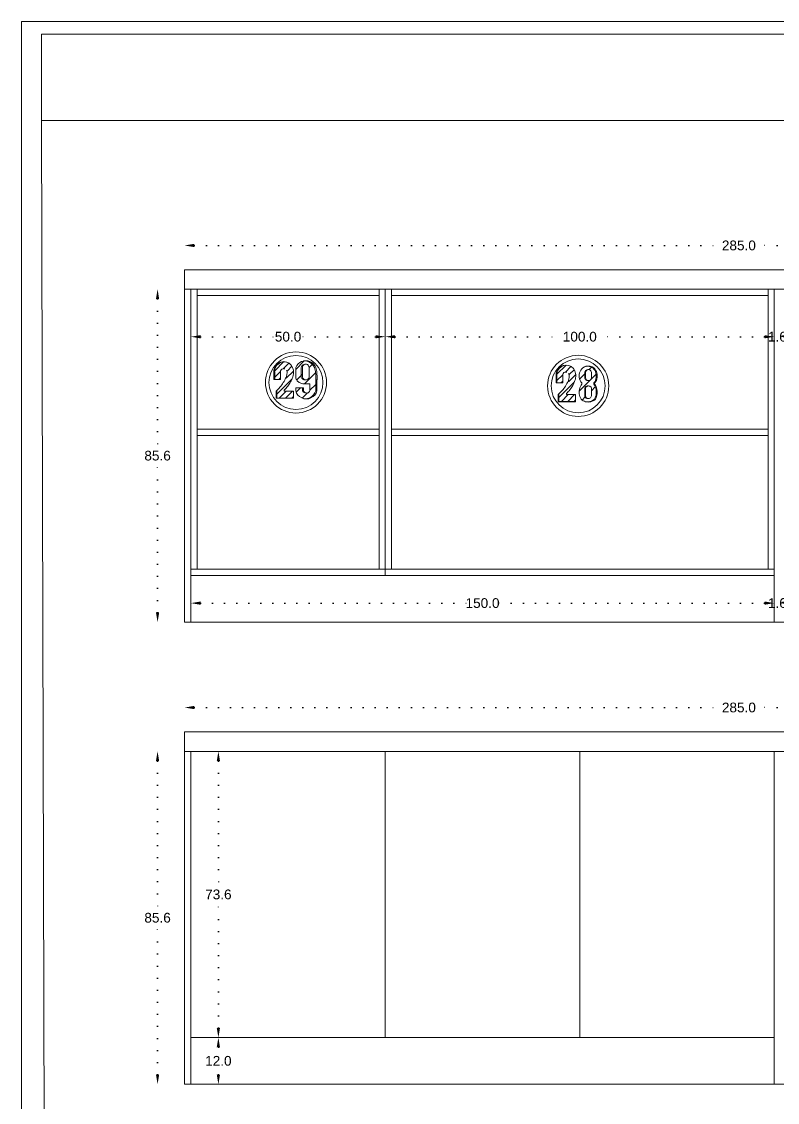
# Model space of a CAD drawing. Header units: inches. Extents: x 104 to 9740, y 936 to 6735.
# Drawn here: x 6470.1 to 6664.4, y 2159.6 to 2437.5 of the extents above; entities that cross this region are included whole.
import ezdxf

# ---------------------------------------------------------------- set-up
doc = ezdxf.new("R2010")
doc.units = ezdxf.units.IN
doc.header["$MEASUREMENT"] = 0
doc.linetypes.add('ACAD_ISO07W100', pattern=[3, 0, -3])
doc.styles.get("Standard").update_dxf_attribs({"font": 'arial.ttf'})
doc.dimstyles.new('Copy of Standard', dxfattribs={"dimtxt": 2.5, "dimasz": 2.5, "dimexe": 0.18, "dimexo": 0.0625, "dimgap": 0.09, "dimtad": 0, "dimtih": 1, "dimtoh": 1, "dimdec": 1, "dimzin": 0, "dimdsep": 46, "dimtxsty": 'Standard', "dimcen": 0.09, "dimse1": 1, "dimse2": 1, "dimadec": 0, "dimazin": 0, "dimtfac": 1, "dimtdec": 1, "dimtix": 1, "dimtofl": 0, "dimtmove": 0, "dimatfit": 3, "dimfxl": 1, "dimtolj": 1, "dimtzin": 0, "dimarcsym": 0})

# ---------------------------------------------------------------- blocks, each defined once
blk = doc.blocks.new('*D685')
at = {"color": 0, "linetype": 'ACAD_ISO07W100', "lineweight": -2, "transparency": 16777216}
for p, q in [((6520.66, 2173.73), (6520.66, 2171.6)), ((6520.66, 2166.73), (6520.66, 2168.87))]:
    blk.add_line(p, q, dxfattribs=at)
at = {"color": 0, "transparency": 16777216}
for points in [[(6520.24, 2173.73), (6521.08, 2173.73), (6520.66, 2176.23)], [(6520.24, 2166.73), (6521.08, 2166.73), (6520.66, 2164.23)]]:
    blk.add_solid(points, dxfattribs=at)
at = {"layer": 'Defpoints', "color": 0, "transparency": 16777216}
for p in [(6513.57, 2176.23), (6520.66, 2176.23), (6511.97, 2164.23)]:
    blk.add_point(p, dxfattribs=at)
at = {"color": 0, "lineweight": 20, "transparency": 16777216, "insert": (6520.66, 2170.23), "char_height": 2.5, "attachment_point": 5}
blk.add_mtext('\\A1;12.0', dxfattribs=at)
blk = doc.blocks.new('*D686')
at = {"color": 0, "linetype": 'ACAD_ISO07W100', "lineweight": -2, "transparency": 16777216}
for p, q in [((6520.66, 2247.33), (6520.66, 2214.4)), ((6520.66, 2178.73), (6520.66, 2211.67))]:
    blk.add_line(p, q, dxfattribs=at)
at = {"color": 0, "transparency": 16777216}
for points in [[(6520.24, 2247.33), (6521.08, 2247.33), (6520.66, 2249.83)], [(6520.24, 2178.73), (6521.08, 2178.73), (6520.66, 2176.23)]]:
    blk.add_solid(points, dxfattribs=at)
at = {"layer": 'Defpoints', "color": 0, "transparency": 16777216}
for p in [(6511.97, 2249.83), (6520.66, 2249.83), (6513.57, 2176.23)]:
    blk.add_point(p, dxfattribs=at)
at = {"color": 0, "lineweight": 20, "transparency": 16777216, "insert": (6520.66, 2213.03), "char_height": 2.5, "attachment_point": 5}
blk.add_mtext('\\A1;73.6', dxfattribs=at)
blk = doc.blocks.new('*D687')
at = {"color": 0, "linetype": 'ACAD_ISO07W100', "lineweight": -2, "transparency": 16777216}
for p, q in [((6505.03, 2247.33), (6505.03, 2208.4)), ((6505.03, 2166.73), (6505.03, 2205.67))]:
    blk.add_line(p, q, dxfattribs=at)
at = {"color": 0, "transparency": 16777216}
for points in [[(6504.61, 2247.33), (6505.44, 2247.33), (6505.03, 2249.83)], [(6504.61, 2166.73), (6505.44, 2166.73), (6505.03, 2164.23)]]:
    blk.add_solid(points, dxfattribs=at)
at = {"layer": 'Defpoints', "color": 0, "transparency": 16777216}
for p in [(6505.03, 2249.83), (6511.97, 2249.83), (6511.97, 2164.23)]:
    blk.add_point(p, dxfattribs=at)
at = {"color": 0, "lineweight": 20, "transparency": 16777216, "insert": (6505.03, 2207.03), "char_height": 2.5, "attachment_point": 5}
blk.add_mtext('\\A1;85.6', dxfattribs=at)
blk = doc.blocks.new('*D688')
at = {"color": 0, "linetype": 'ACAD_ISO07W100', "lineweight": -2, "transparency": 16777216}
for p, q in [((6514.47, 2261.09), (6650.14, 2261.09)), ((6794.47, 2261.09), (6658.79, 2261.09))]:
    blk.add_line(p, q, dxfattribs=at)
at = {"color": 0, "transparency": 16777216}
for points in [[(6514.47, 2261.51), (6514.47, 2260.68), (6511.97, 2261.09)], [(6794.47, 2261.51), (6794.47, 2260.68), (6796.97, 2261.09)]]:
    blk.add_solid(points, dxfattribs=at)
at = {"layer": 'Defpoints', "color": 0, "transparency": 16777216}
for p in [(6796.97, 2261.09), (6511.97, 2254.83), (6796.97, 2254.83)]:
    blk.add_point(p, dxfattribs=at)
at = {"color": 0, "lineweight": 20, "transparency": 16777216, "insert": (6654.47, 2261.09), "char_height": 2.5, "attachment_point": 5}
blk.add_mtext('\\A1;285.0', dxfattribs=at)
blk = doc.blocks.new('*D691')
at = {"color": 0, "linetype": 'ACAD_ISO07W100', "lineweight": -2, "transparency": 16777216}
for p, q in [((6505.03, 2366.15), (6505.03, 2327.21)), ((6505.03, 2285.55), (6505.03, 2324.48))]:
    blk.add_line(p, q, dxfattribs=at)
at = {"color": 0, "transparency": 16777216}
for points in [[(6504.61, 2366.15), (6505.44, 2366.15), (6505.03, 2368.65)], [(6504.61, 2285.55), (6505.44, 2285.55), (6505.03, 2283.05)]]:
    blk.add_solid(points, dxfattribs=at)
at = {"layer": 'Defpoints', "color": 0, "transparency": 16777216}
for p in [(6505.03, 2368.65), (6511.97, 2368.65), (6511.97, 2283.05)]:
    blk.add_point(p, dxfattribs=at)
at = {"color": 0, "lineweight": 20, "transparency": 16777216, "insert": (6505.03, 2325.85), "char_height": 2.5, "attachment_point": 5}
blk.add_mtext('\\A1;85.6', dxfattribs=at)
blk = doc.blocks.new('*D692')
at = {"color": 0, "linetype": 'ACAD_ISO07W100', "lineweight": -2, "transparency": 16777216}
for p, q in [((6514.47, 2379.91), (6650.14, 2379.91)), ((6794.47, 2379.91), (6658.79, 2379.91))]:
    blk.add_line(p, q, dxfattribs=at)
at = {"color": 0, "transparency": 16777216}
for points in [[(6514.47, 2380.32), (6514.47, 2379.49), (6511.97, 2379.91)], [(6794.47, 2380.32), (6794.47, 2379.49), (6796.97, 2379.91)]]:
    blk.add_solid(points, dxfattribs=at)
at = {"layer": 'Defpoints', "color": 0, "transparency": 16777216}
for p in [(6796.97, 2379.91), (6511.97, 2373.65), (6796.97, 2373.65)]:
    blk.add_point(p, dxfattribs=at)
at = {"color": 0, "lineweight": 20, "transparency": 16777216, "insert": (6654.47, 2379.91), "char_height": 2.5, "attachment_point": 5}
blk.add_mtext('\\A1;285.0', dxfattribs=at)
blk = doc.blocks.new('*D695')
at = {"color": 0, "linetype": 'ACAD_ISO07W100', "lineweight": -2, "transparency": 16777216}
for p, q in [((6516.07, 2356.44), (6535.23, 2356.44)), ((6561.07, 2356.44), (6541.9, 2356.44))]:
    blk.add_line(p, q, dxfattribs=at)
at = {"color": 0, "transparency": 16777216}
for points in [[(6516.07, 2356.85), (6516.07, 2356.02), (6513.57, 2356.44)], [(6561.07, 2356.85), (6561.07, 2356.02), (6563.57, 2356.44)]]:
    blk.add_solid(points, dxfattribs=at)
at = {"layer": 'Defpoints', "color": 0, "transparency": 16777216}
for p in [(6513.57, 2368.65), (6563.57, 2368.65), (6563.57, 2356.44)]:
    blk.add_point(p, dxfattribs=at)
at = {"color": 0, "lineweight": 20, "transparency": 16777216, "insert": (6538.57, 2356.44), "char_height": 2.5, "attachment_point": 5}
blk.add_mtext('\\A1;50.0', dxfattribs=at)
blk = doc.blocks.new('*D696')
at = {"color": 0, "linetype": 'ACAD_ISO07W100', "lineweight": -2, "transparency": 16777216}
for p, q in [((6566.07, 2356.44), (6609.38, 2356.44)), ((6661.07, 2356.44), (6617.75, 2356.44))]:
    blk.add_line(p, q, dxfattribs=at)
at = {"color": 0, "transparency": 16777216}
for points in [[(6566.07, 2356.85), (6566.07, 2356.02), (6563.57, 2356.44)], [(6661.07, 2356.85), (6661.07, 2356.02), (6663.57, 2356.44)]]:
    blk.add_solid(points, dxfattribs=at)
at = {"layer": 'Defpoints', "color": 0, "transparency": 16777216}
for p in [(6563.57, 2368.65), (6663.57, 2368.65), (6663.57, 2356.44)]:
    blk.add_point(p, dxfattribs=at)
at = {"color": 0, "lineweight": 20, "transparency": 16777216, "insert": (6613.57, 2356.44), "char_height": 2.5, "attachment_point": 5}
blk.add_mtext('\\A1;100.0', dxfattribs=at)
blk = doc.blocks.new('*D697')
at = {"color": 0, "linetype": 'ACAD_ISO07W100', "lineweight": -2, "transparency": 16777216}
for p, q in [((6661.07, 2356.44), (6658.57, 2356.44)), ((6667.67, 2356.44), (6670.17, 2356.44))]:
    blk.add_line(p, q, dxfattribs=at)
at = {"color": 0, "transparency": 16777216}
for points in [[(6661.07, 2356.85), (6661.07, 2356.02), (6663.57, 2356.44)], [(6667.67, 2356.85), (6667.67, 2356.02), (6665.17, 2356.44)]]:
    blk.add_solid(points, dxfattribs=at)
at = {"layer": 'Defpoints', "color": 0, "transparency": 16777216}
for p in [(6663.57, 2368.65), (6665.17, 2368.65), (6665.17, 2356.44)]:
    blk.add_point(p, dxfattribs=at)
at = {"color": 0, "lineweight": 20, "transparency": 16777216, "insert": (6664.37, 2356.44), "char_height": 2.5, "attachment_point": 5}
blk.add_mtext('\\A1;1.6', dxfattribs=at)
blk = doc.blocks.new('*D700')
at = {"color": 0, "linetype": 'ACAD_ISO07W100', "lineweight": -2, "transparency": 16777216}
for p, q in [((6516.07, 2287.94), (6584.38, 2287.94)), ((6661.07, 2287.94), (6592.75, 2287.94))]:
    blk.add_line(p, q, dxfattribs=at)
at = {"color": 0, "transparency": 16777216}
for points in [[(6516.07, 2288.36), (6516.07, 2287.52), (6513.57, 2287.94)], [(6661.07, 2288.36), (6661.07, 2287.52), (6663.57, 2287.94)]]:
    blk.add_solid(points, dxfattribs=at)
at = {"layer": 'Defpoints', "color": 0, "transparency": 16777216}
for p in [(6663.57, 2287.94), (6513.57, 2283.05), (6663.57, 2283.05)]:
    blk.add_point(p, dxfattribs=at)
at = {"color": 0, "lineweight": 20, "transparency": 16777216, "insert": (6588.57, 2287.94), "char_height": 2.5, "attachment_point": 5}
blk.add_mtext('\\A1;150.0', dxfattribs=at)
blk = doc.blocks.new('*D701')
at = {"color": 0, "linetype": 'ACAD_ISO07W100', "lineweight": -2, "transparency": 16777216}
for p, q in [((6661.07, 2287.94), (6658.57, 2287.94)), ((6667.67, 2287.94), (6670.17, 2287.94))]:
    blk.add_line(p, q, dxfattribs=at)
at = {"color": 0, "transparency": 16777216}
for points in [[(6661.07, 2288.36), (6661.07, 2287.52), (6663.57, 2287.94)], [(6667.67, 2288.36), (6667.67, 2287.52), (6665.17, 2287.94)]]:
    blk.add_solid(points, dxfattribs=at)
at = {"layer": 'Defpoints', "color": 0, "transparency": 16777216}
for p in [(6665.17, 2287.94), (6663.57, 2283.05), (6665.17, 2283.05)]:
    blk.add_point(p, dxfattribs=at)
at = {"color": 0, "lineweight": 20, "transparency": 16777216, "insert": (6664.37, 2287.94), "char_height": 2.5, "attachment_point": 5}
blk.add_mtext('\\A1;1.6', dxfattribs=at)

msp = doc.modelspace()

# ---------------------------------------------------------------- hatches: boundary and pattern name
at = {"lineweight": 20}
h = msp.add_hatch(dxfattribs=at)
h.set_pattern_fill('ANSI31', color=256, scale=9.218651)
h.set_pattern_definition([(45, (5899.7251, 2918.1882), (-0.8148213, 0.8148213), [])])
h.paths.add_polyline_path([(6539.95, 2342.44), (6537.59, 2342.44), (6537.59, 2342.72), (6537.83, 2342.95), (6538.06, 2343.19), (6538.28, 2343.44), (6538.5, 2343.7), (6538.7, 2343.96), (6538.88, 2344.24), (6539.06, 2344.52), (6539.23, 2344.81), (6539.38, 2345.1), (6539.52, 2345.4), (6539.65, 2345.71), (6539.69, 2345.83), (6539.77, 2346.02), (6539.83, 2346.22), (6539.88, 2346.42), (6539.92, 2346.62), (6539.95, 2346.82), (6539.97, 2347.02), (6539.98, 2347.23), (6539.98, 2347.43), (6539.97, 2347.64), (6539.95, 2347.84), (6539.75, 2348.54), (6539.36, 2349.15), (6538.82, 2349.63), (6538.23, 2349.9), (6537.61, 2349.99), (6536.9, 2349.89), (6536.25, 2349.59), (6535.71, 2349.11), (6535.33, 2348.51), (6535.13, 2347.82), (6535.14, 2347.11), (6535.14, 2345.46), (6536.61, 2345.46), (6536.61, 2347.62), (6536.75, 2347.88), (6536.94, 2348.07), (6537.18, 2348.19), (6537.45, 2348.23), (6537.61, 2348.2), (6537.71, 2348.19), (6537.71, 2348.19), (6537.87, 2348.16), (6538.11, 2348.04), (6538.3, 2347.86), (6538.42, 2347.63), (6538.47, 2347.37), (6538.47, 2347.2), (6538.46, 2347.03), (6538.45, 2346.87), (6538.42, 2346.7), (6538.39, 2346.54), (6538.35, 2346.37), (6538.3, 2346.21), (6538.25, 2346.06), (6538.18, 2345.9), (6538.11, 2345.75), (6538.03, 2345.58), (6537.87, 2345.26), (6537.7, 2344.94), (6537.52, 2344.64), (6537.32, 2344.34), (6537.11, 2344.05), (6536.9, 2343.76), (6536.67, 2343.49), (6536.43, 2343.22), (6536.18, 2342.96), (6535.93, 2342.71), (6535.66, 2342.47), (6535.66, 2340.65), (6539.95, 2340.65)])
h = msp.add_hatch(dxfattribs=at)
h.set_pattern_fill('ANSI31', color=256, scale=17)
h.set_pattern_definition([(45, (5588.9258, 3232.631), (-1.502602, 1.502602), [])])
h.paths.add_polyline_path([(6545.68, 2345.35), (6545.69, 2345.48), (6545.7, 2345.8), (6545.7, 2346.11), (6545.69, 2346.43), (6545.68, 2346.75), (6545.65, 2347.12), (6545.61, 2347.47), (6545.56, 2347.81), (6545.49, 2348.15), (6545.4, 2348.49), (6545.14, 2348.97), (6544.8, 2349.39), (6544.37, 2349.74), (6543.89, 2350), (6543.37, 2350.15), (6542.83, 2350.21), (6542.5, 2350.18), (6542.06, 2350.04), (6541.57, 2349.78), (6541.14, 2349.43), (6540.79, 2349.01), (6540.53, 2348.52), (6540.53, 2345.99), (6540.6, 2345.76), (6540.69, 2345.54), (6540.8, 2345.33), (6540.93, 2345.14), (6541.09, 2344.96), (6541.27, 2344.8), (6541.46, 2344.67), (6541.66, 2344.55), (6541.88, 2344.46), (6542.11, 2344.39), (6542.34, 2344.35), (6542.38, 2344.35), (6543.85, 2344.35), (6544.17, 2344.34), (6544.17, 2342.54), (6544.1, 2342.38), (6543.99, 2342.24), (6543.86, 2342.12), (6543.71, 2342.03), (6543.55, 2341.98), (6543.37, 2341.96), (6543.2, 2341.98), (6542.9, 2342.01), (6542.73, 2342.06), (6542.58, 2342.15), (6542.45, 2342.27), (6542.35, 2342.41), (6542.28, 2342.56), (6542.28, 2343.26), (6540.53, 2343.26), (6540.53, 2342.54), (6540.76, 2341.96), (6541.1, 2341.45), (6541.55, 2341.03), (6542.08, 2340.71), (6542.59, 2340.53), (6542.97, 2340.49), (6543.58, 2340.56), (6544.15, 2340.75), (6544.68, 2341.07), (6545.12, 2341.49), (6545.46, 2342), (6545.68, 2342.56)])
h.paths.add_polyline_path([(6543.8, 2345.66), (6543.66, 2345.53), (6543.5, 2345.43), (6543.32, 2345.37), (6543.13, 2345.35), (6542.94, 2345.37), (6542.76, 2345.43), (6542.6, 2345.53), (6542.46, 2345.66), (6542.35, 2345.81), (6542.28, 2345.99), (6542.28, 2348.52), (6542.31, 2348.74), (6542.39, 2348.95), (6542.53, 2349.13), (6542.7, 2349.26), (6542.91, 2349.35), (6543.13, 2349.38), (6543.35, 2349.35), (6543.56, 2349.26), (6543.73, 2349.13), (6543.87, 2348.95), (6543.95, 2348.74), (6543.98, 2348.52), (6543.98, 2345.99), (6543.91, 2345.81)], flags=16)
h = msp.add_hatch(dxfattribs=at)
h.set_pattern_fill('ANSI31', color=256, scale=9.218651)
h.set_pattern_definition([(45, (5972.2777, 2917.3148), (-0.8148213, 0.8148213), [])])
h.paths.add_polyline_path([(6612.5, 2341.57), (6610.15, 2341.57), (6610.15, 2341.85), (6610.39, 2342.08), (6610.62, 2342.32), (6610.84, 2342.57), (6611.05, 2342.82), (6611.25, 2343.09), (6611.44, 2343.36), (6611.61, 2343.64), (6611.78, 2343.93), (6611.93, 2344.23), (6612.07, 2344.53), (6612.2, 2344.84), (6612.25, 2344.96), (6612.32, 2345.15), (6612.38, 2345.34), (6612.43, 2345.54), (6612.48, 2345.74), (6612.51, 2345.95), (6612.53, 2346.15), (6612.54, 2346.36), (6612.54, 2346.56), (6612.52, 2346.77), (6612.5, 2346.97), (6612.3, 2347.67), (6611.92, 2348.28), (6611.37, 2348.75), (6610.78, 2349.03), (6610.16, 2349.11), (6609.45, 2349.01), (6608.8, 2348.71), (6608.27, 2348.24), (6607.88, 2347.64), (6607.69, 2346.95), (6607.69, 2346.23), (6607.69, 2344.58), (6609.17, 2344.58), (6609.17, 2346.75), (6609.31, 2347.01), (6609.5, 2347.2), (6609.74, 2347.32), (6610, 2347.36), (6610.16, 2347.33), (6610.26, 2347.32), (6610.27, 2347.31), (6610.42, 2347.29), (6610.66, 2347.17), (6610.85, 2346.99), (6610.97, 2346.75), (6611.02, 2346.49), (6611.02, 2346.33), (6611.01, 2346.16), (6611, 2345.99), (6610.97, 2345.83), (6610.94, 2345.66), (6610.9, 2345.5), (6610.85, 2345.34), (6610.8, 2345.18), (6610.74, 2345.03), (6610.67, 2344.88), (6610.59, 2344.7), (6610.43, 2344.38), (6610.25, 2344.07), (6610.07, 2343.76), (6609.87, 2343.46), (6609.67, 2343.17), (6609.45, 2342.89), (6609.22, 2342.61), (6608.98, 2342.35), (6608.74, 2342.09), (6608.48, 2341.84), (6608.21, 2341.6), (6608.21, 2339.78), (6612.5, 2339.78)])
h = msp.add_hatch(dxfattribs=at)
h.set_pattern_fill('ANSI31', color=256, scale=17)
h.set_pattern_definition([(45, (5648.5543, 3231.7931), (-1.502602, 1.502602), [])])
h.paths.add_polyline_path([(6617.14, 2344.5), (6617.19, 2344.55), (6617.41, 2344.87), (6617.58, 2345.21), (6617.71, 2345.58), (6617.79, 2345.96), (6617.82, 2346.34), (6617.79, 2346.73), (6617.71, 2347.11), (6617.58, 2347.47), (6617.41, 2347.82), (6617.19, 2348.13), (6616.92, 2348.42), (6616.49, 2348.66), (6616.01, 2348.81), (6615.52, 2348.86), (6615.14, 2348.82), (6614.76, 2348.7), (6614.32, 2348.46), (6614.06, 2348.17), (6613.83, 2347.85), (6613.65, 2347.5), (6613.52, 2347.13), (6613.44, 2346.75), (6613.42, 2346.36), (6613.44, 2345.97), (6613.52, 2345.59), (6613.65, 2345.22), (6613.83, 2344.87), (6614.06, 2344.55), (6614.1, 2344.51), (6614.1, 2344.27), (6613.9, 2343.95), (6613.73, 2343.62), (6613.59, 2343.27), (6613.5, 2342.91), (6613.44, 2342.54), (6613.42, 2342.17), (6613.44, 2341.79), (6613.5, 2341.42), (6613.59, 2341.06), (6613.73, 2340.71), (6613.9, 2340.38), (6614.16, 2340.16), (6614.44, 2339.97), (6614.75, 2339.83), (6615.04, 2339.73), (6615.18, 2339.7), (6615.52, 2339.68), (6615.85, 2339.7), (6616.18, 2339.77), (6616.5, 2339.87), (6616.8, 2340.02), (6617.09, 2340.2), (6617.34, 2340.42), (6617.51, 2340.75), (6617.64, 2341.09), (6617.74, 2341.45), (6617.8, 2341.82), (6617.82, 2342.19), (6617.8, 2342.56), (6617.74, 2342.92), (6617.64, 2343.28), (6617.51, 2343.63), (6617.34, 2343.96), (6617.14, 2344.27)])
h.paths.add_polyline_path([(6616.11, 2343.73), (6616.24, 2343.66), (6616.37, 2343.56), (6616.47, 2343.45), (6616.54, 2343.31), (6616.54, 2341.26), (6616.52, 2341.07), (6616.44, 2340.9), (6616.33, 2340.74), (6616.17, 2340.63), (6616, 2340.55), (6615.81, 2340.53), (6615.61, 2340.55), (6615.39, 2340.59), (6615.22, 2340.66), (6615.06, 2340.78), (6614.95, 2340.93), (6614.88, 2341.11), (6614.85, 2341.3), (6614.85, 2343.32), (6614.93, 2343.46), (6615.03, 2343.57), (6615.15, 2343.67), (6615.28, 2343.74), (6615.43, 2343.78), (6615.58, 2343.8), (6615.81, 2343.79), (6615.96, 2343.77)], flags=16)
h.paths.add_polyline_path([(6616, 2345.19), (6615.81, 2345.17), (6615.58, 2345.16), (6615.39, 2345.18), (6615.22, 2345.26), (6615.06, 2345.37), (6614.95, 2345.52), (6614.88, 2345.7), (6614.85, 2345.89), (6614.85, 2347.24), (6614.88, 2347.43), (6614.95, 2347.61), (6615.06, 2347.76), (6615.22, 2347.87), (6615.39, 2347.95), (6615.61, 2347.98), (6615.81, 2348.01), (6616, 2347.98), (6616.17, 2347.91), (6616.33, 2347.79), (6616.44, 2347.64), (6616.52, 2347.46), (6616.54, 2347.27), (6616.54, 2345.9), (6616.52, 2345.71), (6616.44, 2345.54), (6616.33, 2345.38), (6616.17, 2345.27)], flags=16)

# ---------------------------------------------------------------- linework, layer by layer
for p, q in [((6511.97, 2373.65), (6796.97, 2373.65)), ((6511.97, 2368.65), (6511.97, 2373.65)), ((6511.97, 2368.65), (6796.97, 2368.65)), ((6511.97, 2283.05), (6511.97, 2368.65)), ((6513.57, 2283.05), (6513.57, 2368.65)), ((6515.17, 2296.65), (6515.17, 2368.65)), ((6561.97, 2296.65), (6561.97, 2368.65)), ((6563.57, 2295.05), (6563.57, 2368.65)), ((6565.17, 2296.65), (6565.17, 2368.65)), ((6661.97, 2296.65), (6661.97, 2368.65)), ((6663.57, 2283.05), (6663.57, 2368.65)), ((6515.17, 2367.05), (6561.97, 2367.05)), ((6565.17, 2367.05), (6661.97, 2367.05)), ((6615.65, 2343.77), (6615.5, 2343.73)), ((6615.81, 2343.79), (6615.65, 2343.77)), ((6561.97, 2332.65), (6515.17, 2332.65)), ((6565.17, 2332.65), (6661.97, 2332.65)), ((6561.97, 2331.05), (6515.17, 2331.05)), ((6565.17, 2331.05), (6661.97, 2331.05)), ((6513.57, 2296.65), (6663.57, 2296.65)), ((6513.57, 2295.05), (6663.57, 2295.05)), ((6511.97, 2283.05), (6786.77, 2283.05)), ((6511.97, 2254.83), (6796.97, 2254.83)), ((6511.97, 2249.83), (6511.97, 2254.83)), ((6511.97, 2249.83), (6796.97, 2249.83)), ((6511.97, 2164.23), (6511.97, 2249.83)), ((6513.57, 2164.23), (6513.57, 2249.83)), ((6563.57, 2176.23), (6563.57, 2249.83)), ((6613.57, 2176.23), (6613.57, 2249.83)), ((6663.57, 2164.23), (6663.57, 2249.83)), ((6513.57, 2176.23), (6663.57, 2176.23)), ((6511.97, 2164.23), (6786.77, 2164.23))]:
    msp.add_line(p, q, dxfattribs=at)
for points in [[(6470.08, 1970.46), (7130.55, 1970.46), (7130.55, 2437.47), (6470.08, 2437.47)], [(6475.23, 2434.26), (6755.95, 2434.26), (6755.95, 2412.02), (6475.23, 2412.02)], [(6476.27, 1990.8), (7124.18, 1990.8), (7123.13, 2412.02), (6475.23, 2412.02)], [(6615.39, 2345.18), (6615.22, 2345.26), (6615.06, 2345.37), (6614.95, 2345.52), (6614.88, 2345.7), (6614.85, 2345.89), (6614.85, 2347.24), (6614.88, 2347.43), (6614.95, 2347.61), (6615.06, 2347.76), (6615.22, 2347.87), (6615.39, 2347.95), (6615.61, 2347.98), (6615.81, 2348.01), (6616, 2347.98), (6616.17, 2347.91), (6616.33, 2347.79), (6616.44, 2347.64), (6616.52, 2347.46), (6616.54, 2347.27), (6616.54, 2345.9), (6616.52, 2345.71), (6616.44, 2345.54), (6616.33, 2345.38), (6616.17, 2345.27), (6616, 2345.19), (6615.81, 2345.17), (6615.58, 2345.16)], [(6616.33, 2340.74), (6616.44, 2340.9), (6616.52, 2341.07), (6616.54, 2341.26), (6616.54, 2343.31), (6616.47, 2343.45), (6616.37, 2343.56), (6616.24, 2343.66), (6616.11, 2343.73), (6615.96, 2343.77), (6615.81, 2343.79), (6615.58, 2343.8), (6615.43, 2343.78), (6615.28, 2343.74), (6615.15, 2343.67), (6615.03, 2343.57), (6614.93, 2343.46), (6614.85, 2343.32), (6614.85, 2341.3), (6614.88, 2341.11), (6614.95, 2340.93), (6615.06, 2340.78), (6615.22, 2340.66), (6615.39, 2340.59), (6615.61, 2340.55), (6615.81, 2340.53), (6616, 2340.55), (6616.17, 2340.63)], [(6543.37, 2340.44), (6543.37, 2340.46), (6543.27, 2340.44)]]:
    msp.add_lwpolyline(points, close=True, dxfattribs=at)
for points in [[(6534.95, 2345.46), (6534.95, 2347.12), (6534.94, 2347.84), (6535.14, 2348.54), (6535.53, 2349.15), (6536.07, 2349.63), (6536.73, 2349.93), (6537.45, 2350.03), (6538.16, 2349.93), (6538.23, 2349.9), (6538.82, 2349.63), (6539.36, 2349.15), (6539.75, 2348.54), (6539.95, 2347.84), (6539.97, 2347.64), (6539.98, 2347.43), (6539.98, 2347.23), (6539.97, 2347.02), (6539.95, 2346.82), (6539.92, 2346.62), (6539.88, 2346.42), (6539.83, 2346.22), (6539.77, 2346.02), (6539.69, 2345.83), (6539.65, 2345.71), (6539.52, 2345.4), (6539.38, 2345.1), (6539.23, 2344.81), (6539.06, 2344.52), (6538.88, 2344.24), (6538.7, 2343.96), (6538.5, 2343.7), (6538.28, 2343.44), (6538.06, 2343.19), (6537.83, 2342.95), (6537.59, 2342.72), (6537.59, 2342.44), (6539.95, 2342.44), (6539.95, 2340.65), (6539.95, 2340.6), (6535.48, 2340.6)], [(6535.14, 2345.46), (6535.14, 2347.11), (6535.13, 2347.82), (6535.33, 2348.51), (6535.71, 2349.11), (6536.25, 2349.59), (6536.9, 2349.89), (6537.61, 2349.99), (6538.23, 2349.9)], [(6542.06, 2350.04), (6541.57, 2349.78), (6541.14, 2349.43), (6540.79, 2349.01), (6540.53, 2348.52), (6540.53, 2345.99), (6540.6, 2345.76), (6540.69, 2345.54), (6540.8, 2345.33), (6540.93, 2345.14), (6541.09, 2344.96), (6541.27, 2344.8), (6541.46, 2344.67), (6541.66, 2344.55), (6541.88, 2344.46), (6542.11, 2344.39), (6542.34, 2344.35), (6542.38, 2344.35), (6542.58, 2344.34), (6544.17, 2344.34)], [(6542.83, 2349.34), (6542.61, 2349.31), (6542.41, 2349.22), (6542.23, 2349.09), (6542.1, 2348.92), (6542.01, 2348.71), (6541.98, 2348.49), (6541.98, 2345.99), (6542.06, 2345.81), (6542.16, 2345.66), (6542.3, 2345.53), (6542.46, 2345.43), (6542.64, 2345.37), (6542.83, 2345.35), (6543.13, 2345.35), (6543.32, 2345.37), (6543.5, 2345.43), (6543.66, 2345.53), (6543.8, 2345.66), (6543.91, 2345.81), (6543.98, 2345.99), (6543.98, 2348.52)], [(6542.06, 2350.04), (6542.5, 2350.18), (6542.58, 2350.2), (6543.13, 2350.25), (6543.68, 2350.2), (6544.21, 2350.04), (6544.69, 2349.78), (6545.12, 2349.43), (6545.47, 2349.01), (6545.73, 2348.52), (6545.82, 2348.18), (6545.89, 2347.84), (6545.94, 2347.49), (6545.98, 2347.14), (6546.01, 2346.76), (6546.02, 2346.44), (6546.03, 2346.12), (6546.03, 2345.8), (6546.02, 2345.48), (6546.01, 2345.35), (6546.01, 2342.54), (6545.79, 2341.96), (6545.44, 2341.45), (6545, 2341.03), (6544.47, 2340.71), (6543.89, 2340.51), (6543.37, 2340.46)], [(6543.98, 2348.52), (6543.95, 2348.74), (6543.87, 2348.95), (6543.73, 2349.13), (6543.56, 2349.26), (6543.35, 2349.35), (6543.13, 2349.38), (6542.91, 2349.35), (6542.7, 2349.26), (6542.53, 2349.13), (6542.39, 2348.95), (6542.31, 2348.74), (6542.28, 2348.52), (6542.28, 2345.99), (6542.35, 2345.81), (6542.46, 2345.66), (6542.6, 2345.53), (6542.76, 2345.43), (6542.94, 2345.37), (6543.13, 2345.35)], [(6542.59, 2340.53), (6542.97, 2340.49), (6543.58, 2340.56), (6544.15, 2340.75), (6544.68, 2341.07), (6545.12, 2341.49), (6545.46, 2342), (6545.68, 2342.56), (6545.68, 2345.35), (6545.69, 2345.48), (6545.7, 2345.8), (6545.7, 2346.11), (6545.69, 2346.43), (6545.68, 2346.75), (6545.65, 2347.12), (6545.61, 2347.47), (6545.56, 2347.81), (6545.49, 2348.15), (6545.4, 2348.49), (6545.14, 2348.97), (6544.8, 2349.39), (6544.37, 2349.74), (6543.89, 2350), (6543.37, 2350.15), (6542.83, 2350.21), (6542.5, 2350.18)], [(6607.5, 2344.58), (6607.5, 2346.25), (6607.5, 2346.97), (6607.69, 2347.67), (6608.08, 2348.28), (6608.63, 2348.75), (6609.28, 2349.06), (6610, 2349.16), (6610.72, 2349.06), (6610.78, 2349.03), (6611.37, 2348.75), (6611.92, 2348.28), (6612.3, 2347.67), (6612.5, 2346.97), (6612.52, 2346.77), (6612.54, 2346.56), (6612.54, 2346.36), (6612.53, 2346.15), (6612.51, 2345.95), (6612.48, 2345.74), (6612.43, 2345.54), (6612.38, 2345.34), (6612.32, 2345.15), (6612.25, 2344.96), (6612.2, 2344.84), (6612.07, 2344.53), (6611.93, 2344.23), (6611.78, 2343.93), (6611.61, 2343.64), (6611.44, 2343.36), (6611.25, 2343.09), (6611.05, 2342.82), (6610.84, 2342.57), (6610.62, 2342.32), (6610.39, 2342.08), (6610.15, 2341.85), (6610.15, 2341.57), (6612.5, 2341.57), (6612.5, 2339.78), (6612.5, 2339.73), (6608.03, 2339.73)], [(6607.69, 2344.58), (6607.69, 2346.23), (6607.69, 2346.95), (6607.88, 2347.64), (6608.27, 2348.24), (6608.8, 2348.71), (6609.45, 2349.01), (6610.16, 2349.11), (6610.78, 2349.03)], [(6614.1, 2344.27), (6614.1, 2344.51), (6614.06, 2344.55), (6613.83, 2344.87), (6613.65, 2345.22), (6613.52, 2345.59), (6613.44, 2345.97), (6613.42, 2346.36), (6613.44, 2346.75), (6613.52, 2347.13), (6613.65, 2347.5), (6613.83, 2347.85), (6614.06, 2348.17), (6614.32, 2348.46), (6614.76, 2348.7), (6615.14, 2348.82), (6615.24, 2348.86)], [(6615.04, 2339.73), (6615.18, 2339.7), (6615.52, 2339.68), (6615.85, 2339.7), (6616.18, 2339.77), (6616.5, 2339.87), (6616.8, 2340.02), (6617.09, 2340.2), (6617.34, 2340.42), (6617.51, 2340.75), (6617.64, 2341.09), (6617.74, 2341.45), (6617.8, 2341.82), (6617.82, 2342.19), (6617.8, 2342.56), (6617.74, 2342.92), (6617.64, 2343.28), (6617.51, 2343.63), (6617.34, 2343.96), (6617.14, 2344.27), (6617.14, 2344.5), (6617.19, 2344.55), (6617.41, 2344.87), (6617.58, 2345.21), (6617.71, 2345.58), (6617.79, 2345.96), (6617.82, 2346.34), (6617.79, 2346.73), (6617.71, 2347.11), (6617.58, 2347.47), (6617.41, 2347.82), (6617.19, 2348.13), (6616.92, 2348.42), (6616.49, 2348.66), (6616.01, 2348.81), (6615.52, 2348.86), (6615.14, 2348.82)], [(6617.38, 2344.27), (6617.38, 2344.51), (6617.43, 2344.55), (6617.65, 2344.87), (6617.83, 2345.22), (6617.96, 2345.59), (6618.04, 2345.97), (6618.06, 2346.36), (6618.04, 2346.75), (6617.96, 2347.13), (6617.83, 2347.5), (6617.65, 2347.85), (6617.43, 2348.17), (6617.16, 2348.46), (6616.72, 2348.7), (6616.24, 2348.86), (6615.74, 2348.91), (6615.24, 2348.86)], [(6534.95, 2345.46), (6535.14, 2345.46), (6536.62, 2345.46), (6536.62, 2347.58), (6536.63, 2347.65), (6536.76, 2347.89), (6536.95, 2348.07), (6537.19, 2348.19), (6537.45, 2348.23), (6537.61, 2348.21), (6537.71, 2348.19), (6537.72, 2348.19)], [(6538.14, 2347.88), (6538.27, 2347.65), (6538.31, 2347.39), (6538.31, 2347.22), (6538.31, 2347.05), (6538.29, 2346.88), (6538.27, 2346.71), (6538.23, 2346.55), (6538.19, 2346.38), (6538.14, 2346.22), (6538.09, 2346.06), (6538.03, 2345.91), (6537.95, 2345.75), (6537.87, 2345.58), (6537.71, 2345.25), (6537.54, 2344.94), (6537.35, 2344.63), (6537.15, 2344.33), (6536.95, 2344.03), (6536.73, 2343.74), (6536.5, 2343.47), (6536.25, 2343.2), (6536, 2342.94), (6535.74, 2342.69), (6535.48, 2342.44), (6535.48, 2340.6), (6535.66, 2340.65), (6539.95, 2340.65)], [(6607.5, 2344.58), (6607.69, 2344.58), (6609.17, 2344.58), (6609.17, 2346.7), (6609.18, 2346.78), (6609.31, 2347.01), (6609.5, 2347.2), (6609.74, 2347.32), (6610, 2347.36), (6610.17, 2347.33), (6610.27, 2347.32), (6610.27, 2347.32)], [(6610.69, 2347.01), (6610.82, 2346.77), (6610.87, 2346.51), (6610.87, 2346.34), (6610.86, 2346.17), (6610.84, 2346.01), (6610.82, 2345.84), (6610.79, 2345.67), (6610.75, 2345.51), (6610.7, 2345.35), (6610.64, 2345.19), (6610.58, 2345.03), (6610.51, 2344.88), (6610.43, 2344.7), (6610.26, 2344.38), (6610.09, 2344.06), (6609.9, 2343.75), (6609.71, 2343.45), (6609.5, 2343.16), (6609.28, 2342.87), (6609.05, 2342.59), (6608.81, 2342.32), (6608.56, 2342.06), (6608.3, 2341.81), (6608.03, 2341.57), (6608.03, 2339.73), (6608.21, 2339.78), (6612.5, 2339.78)], [(6615.61, 2347.98), (6615.44, 2347.91), (6615.28, 2347.79), (6615.17, 2347.64), (6615.09, 2347.46), (6615.07, 2347.27), (6615.07, 2345.9), (6615.09, 2345.71), (6615.17, 2345.54), (6615.28, 2345.38), (6615.44, 2345.27), (6615.61, 2345.19), (6615.81, 2345.17)], [(6543.27, 2340.44), (6542.66, 2340.51), (6542.59, 2340.53), (6542.08, 2340.71), (6541.55, 2341.03), (6541.1, 2341.45), (6540.76, 2341.96), (6540.53, 2342.54), (6540.53, 2343.26), (6542.28, 2343.26), (6542.58, 2343.26), (6542.58, 2342.54), (6542.65, 2342.38), (6542.75, 2342.24), (6542.88, 2342.12), (6543.03, 2342.03), (6543.2, 2341.98)], [(6543.37, 2341.96), (6543.2, 2341.98), (6542.9, 2342.01), (6542.73, 2342.06), (6542.58, 2342.15), (6542.45, 2342.27), (6542.35, 2342.41), (6542.28, 2342.56), (6542.28, 2343.26)], [(6543.37, 2341.96), (6543.55, 2341.98), (6543.71, 2342.03), (6543.86, 2342.12), (6543.99, 2342.24), (6544.1, 2342.38), (6544.17, 2342.54), (6544.17, 2344.34), (6543.85, 2344.35), (6542.38, 2344.35)], [(6614.1, 2344.27), (6613.9, 2343.95), (6613.73, 2343.62), (6613.59, 2343.27), (6613.5, 2342.91), (6613.44, 2342.54), (6613.42, 2342.17), (6613.44, 2341.79), (6613.5, 2341.42), (6613.59, 2341.06), (6613.73, 2340.71), (6613.9, 2340.38), (6614.16, 2340.16), (6614.44, 2339.97), (6614.75, 2339.83), (6615.04, 2339.73), (6615.07, 2339.72)], [(6615.07, 2339.72), (6615.4, 2339.66), (6615.74, 2339.64), (6616.08, 2339.66), (6616.41, 2339.72), (6616.73, 2339.83), (6617.04, 2339.97), (6617.33, 2340.16), (6617.59, 2340.38), (6617.76, 2340.71), (6617.89, 2341.06), (6617.99, 2341.42), (6618.04, 2341.79), (6618.06, 2342.17), (6618.04, 2342.54), (6617.99, 2342.91), (6617.89, 2343.27), (6617.76, 2343.62), (6617.59, 2343.95), (6617.38, 2344.27)], [(6615.5, 2343.73), (6615.37, 2343.66), (6615.25, 2343.56), (6615.14, 2343.45), (6615.07, 2343.31), (6615.07, 2341.26), (6615.09, 2341.07), (6615.17, 2340.9), (6615.28, 2340.74), (6615.44, 2340.63), (6615.61, 2340.55)], [(6535.48, 2342.44), (6535.66, 2342.47), (6535.66, 2340.65)], [(6608.03, 2341.57), (6608.21, 2341.6), (6608.21, 2339.78)]]:
    msp.add_lwpolyline(points, dxfattribs=at)
for centre, radius in [((6540.61, 2344.68), 7.86), ((6540.61, 2344.68), 6.94), ((6613.16, 2343.8), 7.86), ((6613.16, 2343.8), 6.94)]:
    msp.add_circle(centre, radius, dxfattribs=at)

# ---------------------------------------------------------------- dimensions: what is measured, and where the dimension line sits
for base, p1, p2, picture, middle in [((6796.97, 2379.91), (6511.97, 2373.65), (6796.97, 2373.65), '*D692', (6654.47, 2379.91)), ((6563.57, 2356.44), (6513.57, 2368.65), (6563.57, 2368.65), '*D695', (6538.57, 2356.44)), ((6663.57, 2356.44), (6563.57, 2368.65), (6663.57, 2368.65), '*D696', (6613.57, 2356.44)), ((6665.17, 2356.44), (6663.57, 2368.65), (6665.17, 2368.65), '*D697', (6664.37, 2356.44)), ((6663.57, 2287.94), (6513.57, 2283.05), (6663.57, 2283.05), '*D700', (6588.57, 2287.94)), ((6665.17, 2287.94), (6663.57, 2283.05), (6665.17, 2283.05), '*D701', (6664.37, 2287.94)), ((6796.97, 2261.09), (6511.97, 2254.83), (6796.97, 2254.83), '*D688', (6654.47, 2261.09))]:
    dim = msp.add_linear_dim(base=base, p1=p1, p2=p2, dimstyle='Copy of Standard', dxfattribs=at)
    dim.commit()
    dim.dimension.update_dxf_attribs({"geometry": picture, "text_midpoint": middle})
for base, p1, p2, picture, middle in [((6505.03, 2368.65), (6511.97, 2283.05), (6511.97, 2368.65), '*D691', (6505.03, 2325.85)), ((6505.03, 2249.83), (6511.97, 2164.23), (6511.97, 2249.83), '*D687', (6505.03, 2207.03)), ((6520.66, 2249.83), (6513.57, 2176.23), (6511.97, 2249.83), '*D686', (6520.66, 2213.03)), ((6520.66, 2176.23), (6511.97, 2164.23), (6513.57, 2176.23), '*D685', (6520.66, 2170.23))]:
    dim = msp.add_linear_dim(base=base, p1=p1, p2=p2, angle=270, dimstyle='Copy of Standard', dxfattribs=at)
    dim.commit()
    dim.dimension.update_dxf_attribs({"geometry": picture, "text_midpoint": middle})

doc.saveas('drawing.dxf')
